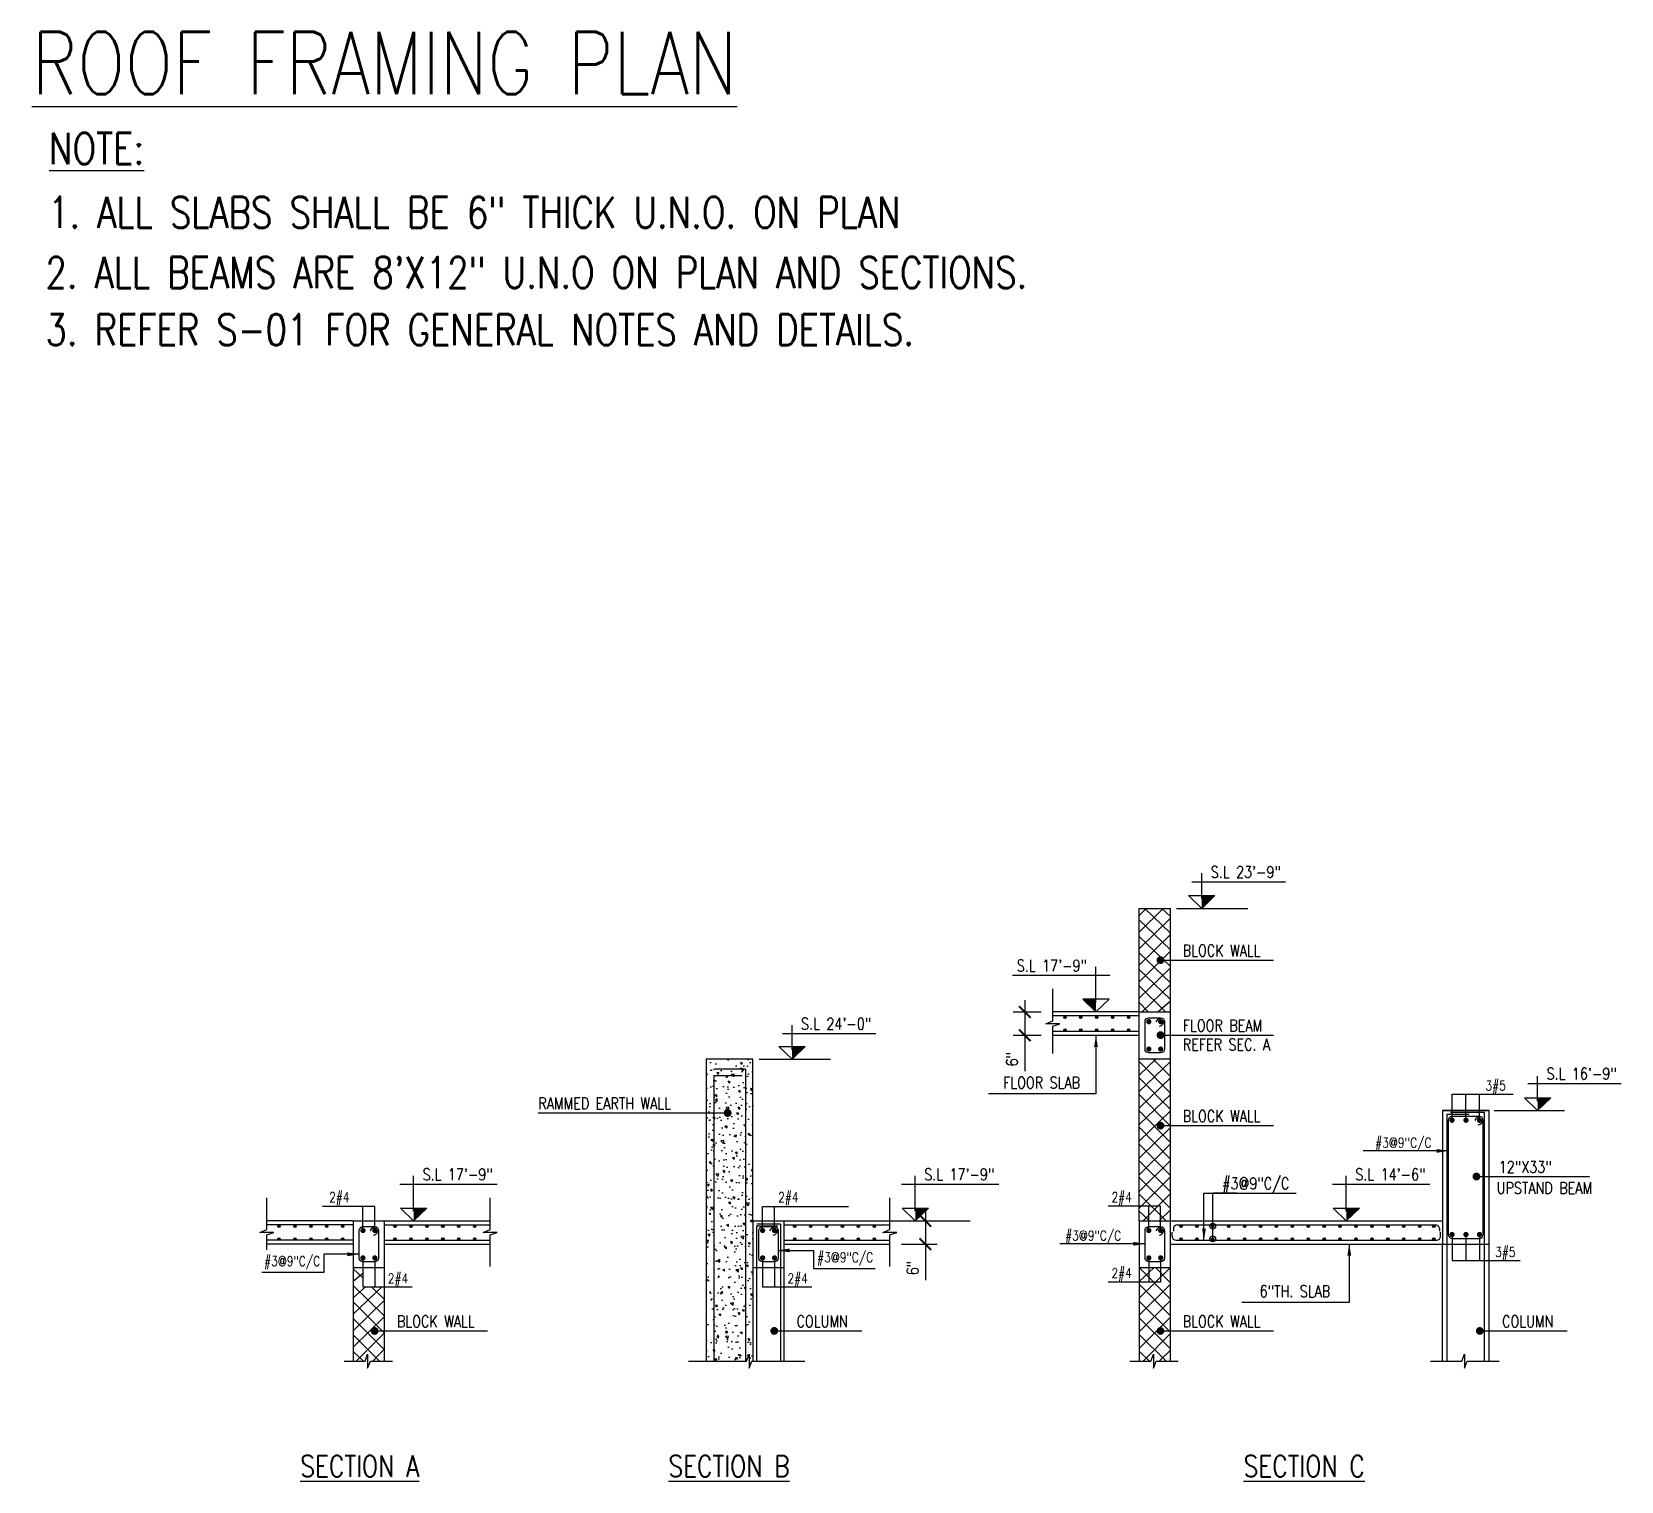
# Model space of a CAD drawing. Header units: inches. Extents: x 17147 to 26472, y -24737 to -16604.
# Drawn here: x 20952.6 to 21360.7, y -24258.9 to -23886.8 of the extents above; entities that cross this region are included whole.
import ezdxf
from ezdxf.enums import TextEntityAlignment as Align

# ---------------------------------------------------------------- set-up
doc = ezdxf.new("R2010")
doc.units = ezdxf.units.IN
doc.header["$MEASUREMENT"] = 0
doc.linetypes.add('HIDDEN', pattern=[0.375, 0.25, -0.125])
for name, color, linetype in [('A-FLOOR-P', 1, 'Continuous'), ('A-HATCH RCC', 8, 'Continuous'), ('BEAM-1', 3, 'HIDDEN'), ('BOTT. BAR', 5, 'Continuous'), ('BREAK', 1, 'Continuous'), ('DIM', 2, 'Continuous'), ('DOT', 2, 'Continuous'), ('HEADING', 4, 'Continuous'), ('LEVEL', 2, 'Continuous'), ('SEC', 3, 'Continuous'), ('TEXT2', 3, 'Continuous'), ('TEXT3', 4, 'Continuous')]:
    doc.layers.add(name, color=color, linetype=linetype)
doc.styles.add('DIM 1_1 (A)', font='simplex.shx', dxfattribs={"width": 0.8})
doc.styles.add('DIM 1_8 (A)', font='simplex.shx', dxfattribs={"width": 0.8})
doc.styles.add('DIM 3_16 (A)', font='simplex.shx', dxfattribs={"width": 0.8})
doc.styles.add('DIM 3_8 (A)', font='simplex.shx', dxfattribs={"width": 0.8})
doc.dimstyles.new('DIM 3_8 (A)', dxfattribs={"dimtxt": 3, "dimasz": 3, "dimexe": 3, "dimexo": 3, "dimgap": 1.5, "dimtad": 1, "dimdec": 0, "dimzin": 3, "dimdsep": 46, "dimlunit": 4, "dimtxsty": 'DIM 3_8 (A)', "dimblk": 'ARCHTICK', "dimcen": 3, "dimdle": 3, "dimclrd": 2, "dimclre": 2, "dimclrt": 3, "dimadec": 0, "dimazin": 2, "dimtfac": 1, "dimtdec": 0, "dimtofl": 0, "dimtmove": 0, "dimatfit": 3, "dimfxl": 0, "dimtolj": 1, "dimtzin": 0, "dimlwd": -1, "dimlwe": -1, "dimarcsym": 0})

# ---------------------------------------------------------------- blocks, each defined once
blk = doc.blocks.new('HEAD')
at = {"layer": 'HEADING', "style": 'DIM 1_1 (A)', "width": 0.8}
blk.add_attdef('A', (1.004, 0.231), '', height=2, dxfattribs=at)
at = {"layer": 'TEXT2', "style": 'DIM 1_1 (A)', "width": 0.8}
blk.add_attdef('B', (1.35, -1.337), '', height=1, dxfattribs=at)
blk = doc.blocks.new('_ARCHTICK')
at = {"color": 0, "linetype": 'ByBlock', "const_width": 0.15}
blk.add_lwpolyline([(-0.5, -0.5), (0.5, 0.5)], dxfattribs=at)
blk = doc.blocks.new('*D37')
at = {"color": 2, "linetype": 'ByBlock', "transparency": 16777216}
for p, q in [((21182, -24189.03), (21182, -24198.03)), ((21182, -24198.03), (21182, -24207.23))]:
    blk.add_line(p, q, dxfattribs=at)
at = {"color": 2, "transparency": 16777216}
for p, q in [((21175.85, -24192.03), (21185, -24192.03)), ((21175.85, -24198.03), (21185, -24198.03))]:
    blk.add_line(p, q, dxfattribs=at)
at = {"layer": 'DEFPOINTS', "color": 0, "linetype": 'ByBlock', "transparency": 16777216}
for p in [(21172.85, -24192.03), (21172.85, -24198.03), (21182, -24198.03)]:
    blk.add_point(p, dxfattribs=at)
at = {"color": 2, "linetype": 'ByBlock', "transparency": 16777216, "xscale": 3, "yscale": 3, "zscale": 3}
for p, rotation in [((21182, -24192.03), 90), ((21182, -24198.03), 270)]:
    blk.add_blockref('_ARCHTICK', p, dxfattribs=dict(at, rotation=rotation))
at = {"color": 3, "linetype": 'ByBlock', "transparency": 16777216, "insert": (21178.72, -24204.13), "char_height": 3, "attachment_point": 5, "rotation": 90, "style": 'DIM 3_8 (A)'}
blk.add_mtext('\\A1;6"', dxfattribs=at)
blk = doc.blocks.new('*D38')
at = {"color": 2, "transparency": 16777216}
for p, q in [((21211.7, -24138.43), (21204.53, -24138.43)), ((21211.7, -24144.43), (21204.53, -24144.43))]:
    blk.add_line(p, q, dxfattribs=at)
at = {"color": 2, "linetype": 'ByBlock', "transparency": 16777216}
for p, q in [((21207.53, -24135.43), (21207.53, -24144.43)), ((21207.53, -24144.43), (21207.53, -24153.63))]:
    blk.add_line(p, q, dxfattribs=at)
at = {"layer": 'DEFPOINTS', "color": 0, "linetype": 'ByBlock', "transparency": 16777216}
for p in [(21214.7, -24138.43), (21207.53, -24144.43), (21214.7, -24144.43)]:
    blk.add_point(p, dxfattribs=at)
at = {"color": 2, "linetype": 'ByBlock', "transparency": 16777216, "xscale": 3, "yscale": 3, "zscale": 3}
for p, rotation in [((21207.53, -24138.43), 90), ((21207.53, -24144.43), 270)]:
    blk.add_blockref('_ARCHTICK', p, dxfattribs=dict(at, rotation=rotation))
at = {"color": 3, "linetype": 'ByBlock', "transparency": 16777216, "insert": (21204.25, -24150.53), "char_height": 3, "attachment_point": 5, "rotation": 90, "style": 'DIM 3_8 (A)'}
blk.add_mtext('\\A1;6"', dxfattribs=at)

msp = doc.modelspace()

# ---------------------------------------------------------------- hatches: boundary and pattern name
at = {"layer": 'A-HATCH RCC'}
h = msp.add_hatch(dxfattribs=at)
h.set_pattern_fill('_USER,_O', color=256, scale=3, angle=45, double=1, pattern_type=0)
h.set_pattern_definition([(45, (-13273606.3084, -107078855.6315), (-2.12132034356, 2.12132034356), []), (135, (-13273606.3084, -107078855.6315), (-2.12132034356, -2.12132034356), [])])
h.paths.add_polyline_path([(21244.8917, -24111.82557), (21236.8917, -24111.82557), (21236.8917, -24114.42599), (21236.8917, -24138.42599), (21239.91133, -24138.42599), (21239.91133, -24138.42599), (21240.54058, -24138.42599), (21241.28021, -24138.42599), (21244.8917, -24138.42599)])
h = msp.add_hatch(dxfattribs=at)
h.set_pattern_fill('AR-CONC', color=256, scale=0.8, angle=90)
h.set_pattern_definition([(140, (28.172, 0), (0.5020171, 5.73808146), [0.6, -6.6]), (85, (28.172, 0), (-6.0175371, -1.1100107), [0.48, -5.28]), (190.451444, (28.2137, 0.478), (-5.5155199, 4.6280708), [0.5099215, -5.6091369]), (136.1842, (26.572, 1e-16), (1.3241542, 8.5379306), [0.9, -9.9]), (186.635635, (26.682, 0.7115), (-7.7929488, 7.4772956), [0.7648827, -8.41371]), (81.184164, (26.572, 1e-16), (-7.7929488, 7.4772956), [0.72, -7.92]), (111, (26.972, 0.8), (3.2209511, 4.7752564), [0.6, -6.6]), (56, (26.972, 0.8), (-5.8012004, 1.9465227), [0.48, -5.28]), (161.451445, (27.24, 1.198), (-2.5802492, 6.721779), [0.5099215, -5.6091369]), (127.5, (28.1718, 0), (-2.66315083, 0.09727884), [0, -5.216, 0, -5.36, 0, -5.3]), (97.5, (28.1718, 0), (-3.1552937, 2.1045563), [0, -3.056, 0, -5.096, 0, -2.02]), (57.5, (28.1718, -1.784), (0.18043897, 4.27057949), [0, -2, 0, -6.24, 0, -8.28]), (47.5, (28.172, -2.584), (-0.80083986, 4.66548935), [0, -2.6, 0, -4.144, 0, -5.88])])
h.paths.add_polyline_path([(21137.72756, -24150.56783), (21132.11607, -24150.56783), (21131.37644, -24152.35525), (21131.37644, -24148.78041), (21130.74719, -24150.56783), (21125.72756, -24150.56783), (21125.72756, -24188.60051), (21127.55341, -24188.60051), (21127.55341, -24185.31801), (21137.72756, -24185.31801)])
h.paths.add_polyline_path([(21135.9017, -24185.31801), (21131.72756, -24185.31801), (21131.72756, -24188.60051), (21135.9017, -24188.60051)], flags=16)
h.paths.add_polyline_path([(21131.72756, -24185.31801), (21127.55341, -24185.31801), (21127.55341, -24188.60051), (21131.72756, -24188.60051)], flags=16)
h.paths.add_polyline_path([(21131.72756, -24188.60051), (21127.55341, -24188.60051), (21127.55341, -24228.02581), (21131.72756, -24228.02581)])
h.paths.add_polyline_path([(21127.55341, -24188.60051), (21125.72756, -24188.60051), (21125.72756, -24228.02581), (21127.55341, -24228.02581)])
h.paths.add_polyline_path([(21137.72756, -24188.60051), (21131.72756, -24188.60051), (21131.72756, -24228.02581), (21137.72756, -24228.02581)])
h.paths.add_polyline_path([(21137.72756, -24185.31801), (21135.9017, -24185.31801), (21135.9017, -24188.60051), (21137.72756, -24188.60051)], flags=17)
h = msp.add_hatch(dxfattribs=at)
h.set_pattern_fill('_USER,_O', color=256, scale=3, angle=45, double=1, pattern_type=0)
h.set_pattern_definition([(45, (-13273606.3084, -107078909.2314), (-2.12132034356, 2.12132034356), []), (135, (-13273606.3084, -107078909.2314), (-2.12132034356, -2.12132034356), [])])
h.paths.add_polyline_path([(21244.8917, -24150.42599), (21236.8917, -24150.42599), (21236.8917, -24168.02581), (21236.8917, -24192.02581), (21239.91133, -24192.02581), (21239.91133, -24192.02581), (21240.54058, -24192.02581), (21241.28021, -24192.02581), (21244.8917, -24192.02581)])
h = msp.add_hatch(dxfattribs=at)
h.set_pattern_fill('_USER,_O', color=256, scale=3, angle=45, double=1, pattern_type=0)
h.set_pattern_definition([(45, (-13273808.0813, -107078945.2314), (-2.12132034356, 2.12132034356), []), (135, (-13273808.0813, -107078945.2314), (-2.12132034356, -2.12132034356), [])])
h.paths.add_polyline_path([(21035.11886, -24228.02581), (21038.13849, -24228.02581), (21038.76774, -24226.23839), (21038.76774, -24229.81323), (21039.50737, -24228.02581), (21043.11886, -24228.02581), (21043.11886, -24208.95277), (21037.59116, -24208.95277), (21037.59116, -24204.02581), (21035.11886, -24204.02581)])
h = msp.add_hatch(dxfattribs=at)
h.set_pattern_fill('_USER,_O', color=256, scale=3, angle=45, double=1, pattern_type=0)
h.set_pattern_definition([(45, (-13273606.3084, -107078945.2314), (-2.12132034356, 2.12132034356), []), (135, (-13273606.3084, -107078945.2314), (-2.12132034356, -2.12132034356), [])])
h.paths.add_polyline_path([(21244.8917, -24204.02581), (21239.364, -24204.02581), (21236.8917, -24204.02581), (21236.8917, -24228.02581), (21239.91133, -24228.02581), (21240.54058, -24226.23839), (21240.54058, -24229.81323), (21241.28021, -24228.02581), (21244.8917, -24228.02581)])
at = {"layer": 'LEVEL', "linetype": 'ByBlock'}
h = msp.add_hatch(color=2, dxfattribs=at)
h.dxf.hatch_style = 1
edge = h.paths.add_edge_path()
edge.add_arc((21217.82151, -24139.81786), 0.30804, 0, 360)
h = msp.add_hatch(color=2, dxfattribs=at)
h.dxf.hatch_style = 1
edge = h.paths.add_edge_path()
edge.add_arc((21221.90778, -24139.81786), 0.30804, 0, 360)
h = msp.add_hatch(color=2, dxfattribs=at)
h.dxf.hatch_style = 1
edge = h.paths.add_edge_path()
edge.add_arc((21225.99405, -24139.81786), 0.30804, 0, 360)
h = msp.add_hatch(color=2, dxfattribs=at)
h.dxf.hatch_style = 1
edge = h.paths.add_edge_path()
edge.add_arc((21230.08032, -24139.81786), 0.30804, 0, 360)
h = msp.add_hatch(color=2, dxfattribs=at)
h.dxf.hatch_style = 1
edge = h.paths.add_edge_path()
edge.add_arc((21234.16659, -24139.81786), 0.30804, 0, 360)
h = msp.add_hatch(color=2, dxfattribs=at)
h.dxf.hatch_style = 1
edge = h.paths.add_edge_path()
edge.add_arc((21217.82151, -24143.06254), 0.30804, 0, 360)
h = msp.add_hatch(color=2, dxfattribs=at)
h.dxf.hatch_style = 1
edge = h.paths.add_edge_path()
edge.add_arc((21221.90778, -24143.06254), 0.30804, 0, 360)
h = msp.add_hatch(color=2, dxfattribs=at)
h.dxf.hatch_style = 1
edge = h.paths.add_edge_path()
edge.add_arc((21225.99405, -24143.06254), 0.30804, 0, 360)
h = msp.add_hatch(color=2, dxfattribs=at)
h.dxf.hatch_style = 1
edge = h.paths.add_edge_path()
edge.add_arc((21230.08032, -24143.06254), 0.30804, 0, 360)
h = msp.add_hatch(color=2, dxfattribs=at)
h.dxf.hatch_style = 1
edge = h.paths.add_edge_path()
edge.add_arc((21234.16659, -24143.06254), 0.30804, 0, 360)
h = msp.add_hatch(color=2, dxfattribs=at)
h.dxf.hatch_style = 1
edge = h.paths.add_edge_path()
edge.add_arc((21016.04867, -24193.41768), 0.30804, 0, 360)
h = msp.add_hatch(color=2, dxfattribs=at)
h.dxf.hatch_style = 1
edge = h.paths.add_edge_path()
edge.add_arc((21020.13494, -24193.41768), 0.30804, 0, 360)
h = msp.add_hatch(color=2, dxfattribs=at)
h.dxf.hatch_style = 1
edge = h.paths.add_edge_path()
edge.add_arc((21024.22121, -24193.41768), 0.30804, 0, 360)
h = msp.add_hatch(color=2, dxfattribs=at)
h.dxf.hatch_style = 1
edge = h.paths.add_edge_path()
edge.add_arc((21028.30748, -24193.41768), 0.30804, 0, 360)
h = msp.add_hatch(color=2, dxfattribs=at)
h.dxf.hatch_style = 1
edge = h.paths.add_edge_path()
edge.add_arc((21032.39375, -24193.41768), 0.30804, 0, 360)
h = msp.add_hatch(color=2, dxfattribs=at)
h.dxf.hatch_style = 1
edge = h.paths.add_edge_path()
edge.add_arc((21045.84396, -24193.41768), 0.30804, 0, 360)
h = msp.add_hatch(color=2, dxfattribs=at)
h.dxf.hatch_style = 1
edge = h.paths.add_edge_path()
edge.add_arc((21049.93023, -24193.41768), 0.30804, 0, 360)
h = msp.add_hatch(color=2, dxfattribs=at)
h.dxf.hatch_style = 1
edge = h.paths.add_edge_path()
edge.add_arc((21054.0165, -24193.41768), 0.30804, 0, 360)
h = msp.add_hatch(color=2, dxfattribs=at)
h.dxf.hatch_style = 1
edge = h.paths.add_edge_path()
edge.add_arc((21058.10277, -24193.41768), 0.30804, 0, 360)
h = msp.add_hatch(color=2, dxfattribs=at)
h.dxf.hatch_style = 1
edge = h.paths.add_edge_path()
edge.add_arc((21062.18904, -24193.41768), 0.30804, 0, 360)
h = msp.add_hatch(color=2, dxfattribs=at)
h.dxf.hatch_style = 1
edge = h.paths.add_edge_path()
edge.add_arc((21066.27531, -24193.41768), 0.30804, 0, 360)
h = msp.add_hatch(color=2, dxfattribs=at)
h.dxf.hatch_style = 1
edge = h.paths.add_edge_path()
edge.add_arc((21148.45266, -24193.41768), 0.30804, 0, 360)
h = msp.add_hatch(color=2, dxfattribs=at)
h.dxf.hatch_style = 1
edge = h.paths.add_edge_path()
edge.add_arc((21152.53893, -24193.41768), 0.30804, 0, 360)
h = msp.add_hatch(color=2, dxfattribs=at)
h.dxf.hatch_style = 1
edge = h.paths.add_edge_path()
edge.add_arc((21156.6252, -24193.41768), 0.30804, 0, 360)
h = msp.add_hatch(color=2, dxfattribs=at)
h.dxf.hatch_style = 1
edge = h.paths.add_edge_path()
edge.add_arc((21160.71147, -24193.41768), 0.30804, 0, 360)
h = msp.add_hatch(color=2, dxfattribs=at)
h.dxf.hatch_style = 1
edge = h.paths.add_edge_path()
edge.add_arc((21164.79774, -24193.41768), 0.30804, 0, 360)
h = msp.add_hatch(color=2, dxfattribs=at)
h.dxf.hatch_style = 1
edge = h.paths.add_edge_path()
edge.add_arc((21168.88401, -24193.41768), 0.30804, 0, 360)
h = msp.add_hatch(color=2, dxfattribs=at)
h.dxf.hatch_style = 1
edge = h.paths.add_edge_path()
edge.add_arc((21247.6168, -24193.41768), 0.30804, 0, 360)
h = msp.add_hatch(color=2, dxfattribs=at)
h.dxf.hatch_style = 1
edge = h.paths.add_edge_path()
edge.add_arc((21251.70307, -24193.41768), 0.30804, 0, 360)
h = msp.add_hatch(color=2, dxfattribs=at)
h.dxf.hatch_style = 1
edge = h.paths.add_edge_path()
edge.add_arc((21255.78934, -24193.41768), 0.30804, 0, 360)
h = msp.add_hatch(color=2, dxfattribs=at)
h.dxf.hatch_style = 1
edge = h.paths.add_edge_path()
edge.add_arc((21259.87561, -24193.41768), 0.30804, 0, 360)
h = msp.add_hatch(color=2, dxfattribs=at)
h.dxf.hatch_style = 1
edge = h.paths.add_edge_path()
edge.add_arc((21263.96188, -24193.41768), 0.30804, 0, 360)
h = msp.add_hatch(color=2, dxfattribs=at)
h.dxf.hatch_style = 1
edge = h.paths.add_edge_path()
edge.add_arc((21268.04815, -24193.41768), 0.30804, 0, 360)
h = msp.add_hatch(color=2, dxfattribs=at)
h.dxf.hatch_style = 1
edge = h.paths.add_edge_path()
edge.add_arc((21272.13442, -24193.41768), 0.30804, 0, 360)
h = msp.add_hatch(color=2, dxfattribs=at)
h.dxf.hatch_style = 1
edge = h.paths.add_edge_path()
edge.add_arc((21276.22069, -24193.41768), 0.30804, 0, 360)
h = msp.add_hatch(color=2, dxfattribs=at)
h.dxf.hatch_style = 1
edge = h.paths.add_edge_path()
edge.add_arc((21280.30696, -24193.41768), 0.30804, 0, 360)
h = msp.add_hatch(color=2, dxfattribs=at)
h.dxf.hatch_style = 1
edge = h.paths.add_edge_path()
edge.add_arc((21284.39323, -24193.41768), 0.30804, 0, 360)
h = msp.add_hatch(color=2, dxfattribs=at)
h.dxf.hatch_style = 1
edge = h.paths.add_edge_path()
edge.add_arc((21288.4795, -24193.41768), 0.30804, 0, 360)
h = msp.add_hatch(color=2, dxfattribs=at)
h.dxf.hatch_style = 1
edge = h.paths.add_edge_path()
edge.add_arc((21292.56577, -24193.41768), 0.30804, 0, 360)
h = msp.add_hatch(color=2, dxfattribs=at)
h.dxf.hatch_style = 1
edge = h.paths.add_edge_path()
edge.add_arc((21296.65204, -24193.41768), 0.30804, 0, 360)
h = msp.add_hatch(color=2, dxfattribs=at)
h.dxf.hatch_style = 1
edge = h.paths.add_edge_path()
edge.add_arc((21300.73831, -24193.41768), 0.30804, 0, 360)
h = msp.add_hatch(color=2, dxfattribs=at)
h.dxf.hatch_style = 1
edge = h.paths.add_edge_path()
edge.add_arc((21304.82458, -24193.41768), 0.30804, 0, 360)
h = msp.add_hatch(color=2, dxfattribs=at)
h.dxf.hatch_style = 1
edge = h.paths.add_edge_path()
edge.add_arc((21308.91085, -24193.41768), 0.30804, 0, 360)
h = msp.add_hatch(color=2, dxfattribs=at)
h.dxf.hatch_style = 1
edge = h.paths.add_edge_path()
edge.add_arc((21312.54664, -24193.41768), 0.30804, 0, 360)
h = msp.add_hatch(color=2, dxfattribs=at)
h.dxf.hatch_style = 1
edge = h.paths.add_edge_path()
edge.add_arc((21016.04867, -24196.66237), 0.30804, 0, 360)
h = msp.add_hatch(color=2, dxfattribs=at)
h.dxf.hatch_style = 1
edge = h.paths.add_edge_path()
edge.add_arc((21020.13494, -24196.66237), 0.30804, 0, 360)
h = msp.add_hatch(color=2, dxfattribs=at)
h.dxf.hatch_style = 1
edge = h.paths.add_edge_path()
edge.add_arc((21024.22121, -24196.66237), 0.30804, 0, 360)
h = msp.add_hatch(color=2, dxfattribs=at)
h.dxf.hatch_style = 1
edge = h.paths.add_edge_path()
edge.add_arc((21028.30748, -24196.66237), 0.30804, 0, 360)
h = msp.add_hatch(color=2, dxfattribs=at)
h.dxf.hatch_style = 1
edge = h.paths.add_edge_path()
edge.add_arc((21032.39375, -24196.66237), 0.30804, 0, 360)
h = msp.add_hatch(color=2, dxfattribs=at)
h.dxf.hatch_style = 1
edge = h.paths.add_edge_path()
edge.add_arc((21045.84396, -24196.66237), 0.30804, 0, 360)
h = msp.add_hatch(color=2, dxfattribs=at)
h.dxf.hatch_style = 1
edge = h.paths.add_edge_path()
edge.add_arc((21049.93023, -24196.66237), 0.30804, 0, 360)
h = msp.add_hatch(color=2, dxfattribs=at)
h.dxf.hatch_style = 1
edge = h.paths.add_edge_path()
edge.add_arc((21054.0165, -24196.66237), 0.30804, 0, 360)
h = msp.add_hatch(color=2, dxfattribs=at)
h.dxf.hatch_style = 1
edge = h.paths.add_edge_path()
edge.add_arc((21058.10277, -24196.66237), 0.30804, 0, 360)
h = msp.add_hatch(color=2, dxfattribs=at)
h.dxf.hatch_style = 1
edge = h.paths.add_edge_path()
edge.add_arc((21062.18904, -24196.66237), 0.30804, 0, 360)
h = msp.add_hatch(color=2, dxfattribs=at)
h.dxf.hatch_style = 1
edge = h.paths.add_edge_path()
edge.add_arc((21066.27531, -24196.66237), 0.30804, 0, 360)
h = msp.add_hatch(color=2, dxfattribs=at)
h.dxf.hatch_style = 1
edge = h.paths.add_edge_path()
edge.add_arc((21148.45266, -24196.66237), 0.30804, 0, 360)
h = msp.add_hatch(color=2, dxfattribs=at)
h.dxf.hatch_style = 1
edge = h.paths.add_edge_path()
edge.add_arc((21152.53893, -24196.66237), 0.30804, 0, 360)
h = msp.add_hatch(color=2, dxfattribs=at)
h.dxf.hatch_style = 1
edge = h.paths.add_edge_path()
edge.add_arc((21156.6252, -24196.66237), 0.30804, 0, 360)
h = msp.add_hatch(color=2, dxfattribs=at)
h.dxf.hatch_style = 1
edge = h.paths.add_edge_path()
edge.add_arc((21160.71147, -24196.66237), 0.30804, 0, 360)
h = msp.add_hatch(color=2, dxfattribs=at)
h.dxf.hatch_style = 1
edge = h.paths.add_edge_path()
edge.add_arc((21164.79774, -24196.66237), 0.30804, 0, 360)
h = msp.add_hatch(color=2, dxfattribs=at)
h.dxf.hatch_style = 1
edge = h.paths.add_edge_path()
edge.add_arc((21168.88401, -24196.66237), 0.30804, 0, 360)
h = msp.add_hatch(color=2, dxfattribs=at)
h.dxf.hatch_style = 1
edge = h.paths.add_edge_path()
edge.add_arc((21247.6168, -24196.66237), 0.30804, 0, 360)
h = msp.add_hatch(color=2, dxfattribs=at)
h.dxf.hatch_style = 1
edge = h.paths.add_edge_path()
edge.add_arc((21251.70307, -24196.66237), 0.30804, 0, 360)
h = msp.add_hatch(color=2, dxfattribs=at)
h.dxf.hatch_style = 1
edge = h.paths.add_edge_path()
edge.add_arc((21255.78934, -24196.66237), 0.30804, 0, 360)
h = msp.add_hatch(color=2, dxfattribs=at)
h.dxf.hatch_style = 1
edge = h.paths.add_edge_path()
edge.add_arc((21259.87561, -24196.66237), 0.30804, 0, 360)
h = msp.add_hatch(color=2, dxfattribs=at)
h.dxf.hatch_style = 1
edge = h.paths.add_edge_path()
edge.add_arc((21263.96188, -24196.66237), 0.30804, 0, 360)
h = msp.add_hatch(color=2, dxfattribs=at)
h.dxf.hatch_style = 1
edge = h.paths.add_edge_path()
edge.add_arc((21268.04815, -24196.66237), 0.30804, 0, 360)
h = msp.add_hatch(color=2, dxfattribs=at)
h.dxf.hatch_style = 1
edge = h.paths.add_edge_path()
edge.add_arc((21272.13442, -24196.66237), 0.30804, 0, 360)
h = msp.add_hatch(color=2, dxfattribs=at)
h.dxf.hatch_style = 1
edge = h.paths.add_edge_path()
edge.add_arc((21276.22069, -24196.66237), 0.30804, 0, 360)
h = msp.add_hatch(color=2, dxfattribs=at)
h.dxf.hatch_style = 1
edge = h.paths.add_edge_path()
edge.add_arc((21280.30696, -24196.66237), 0.30804, 0, 360)
h = msp.add_hatch(color=2, dxfattribs=at)
h.dxf.hatch_style = 1
edge = h.paths.add_edge_path()
edge.add_arc((21284.39323, -24196.66237), 0.30804, 0, 360)
h = msp.add_hatch(color=2, dxfattribs=at)
h.dxf.hatch_style = 1
edge = h.paths.add_edge_path()
edge.add_arc((21288.4795, -24196.66237), 0.30804, 0, 360)
h = msp.add_hatch(color=2, dxfattribs=at)
h.dxf.hatch_style = 1
edge = h.paths.add_edge_path()
edge.add_arc((21292.56577, -24196.66237), 0.30804, 0, 360)
h = msp.add_hatch(color=2, dxfattribs=at)
h.dxf.hatch_style = 1
edge = h.paths.add_edge_path()
edge.add_arc((21296.65204, -24196.66237), 0.30804, 0, 360)
h = msp.add_hatch(color=2, dxfattribs=at)
h.dxf.hatch_style = 1
edge = h.paths.add_edge_path()
edge.add_arc((21300.73831, -24196.66237), 0.30804, 0, 360)
h = msp.add_hatch(color=2, dxfattribs=at)
h.dxf.hatch_style = 1
edge = h.paths.add_edge_path()
edge.add_arc((21304.82458, -24196.66237), 0.30804, 0, 360)
h = msp.add_hatch(color=2, dxfattribs=at)
h.dxf.hatch_style = 1
edge = h.paths.add_edge_path()
edge.add_arc((21308.91085, -24196.66237), 0.30804, 0, 360)
h = msp.add_hatch(color=2, dxfattribs=at)
h.dxf.hatch_style = 1
edge = h.paths.add_edge_path()
edge.add_arc((21312.54664, -24196.66237), 0.30804, 0, 360)
at = {"layer": 'SEC'}
for points in [[(21252.94745, -24111.82557), (21252.94745, -24108.53737), (21256.32245, -24108.53737)], [(21225.79827, -24138.42599), (21225.79827, -24135.13779), (21222.42327, -24135.13779)], [(21147.76817, -24150.56783), (21147.76817, -24147.27964), (21151.14317, -24147.27964)], [(21339.18228, -24163.73383), (21339.18228, -24160.44563), (21342.55728, -24160.44563)], [(21050.58215, -24192.02581), (21050.58215, -24188.73762), (21053.95715, -24188.73762)], [(21179.38187, -24192.02581), (21179.38187, -24188.73762), (21182.75687, -24188.73762)], [(21290.07684, -24192.02581), (21290.07684, -24188.73762), (21293.45184, -24188.73762)]]:
    msp.add_hatch(color=2, dxfattribs=at).paths.add_polyline_path(points)

# ---------------------------------------------------------------- linework, layer by layer
at = {"layer": 'A-FLOOR-P', "ltscale": 5}
for p, q in [((21236.8917, -24138.42599), (21214.70485, -24138.42599)), ((21236.8917, -24144.42599), (21214.70485, -24144.42599)), ((21035.11886, -24192.02581), (21012.93201, -24192.02581)), ((21043.11886, -24192.02581), (21070.24375, -24192.02581)), ((21145.72756, -24192.02581), (21193.50656, -24192.02581)), ((21244.8917, -24192.02581), (21314.74586, -24192.02581)), ((21035.11886, -24198.02581), (21012.93201, -24198.02581)), ((21043.11886, -24198.02581), (21070.24375, -24198.02581)), ((21145.72756, -24198.02581), (21172.85245, -24198.02581)), ((21244.8917, -24198.02581), (21326.74586, -24198.02581))]:
    msp.add_line(p, q, dxfattribs=at)
at = {"layer": 'BEAM-1', "linetype": 'ByBlock', "ltscale": 8}
for p, q in [((21236.8917, -24192.02581), (21236.8917, -24111.82557)), ((21236.8917, -24111.82557), (21244.8917, -24111.82557)), ((21244.8917, -24192.02581), (21244.8917, -24111.82557)), ((21236.8917, -24138.42599), (21244.8917, -24138.42599)), ((21125.72756, -24150.56783), (21125.72756, -24228.02581)), ((21137.72756, -24150.56783), (21125.72756, -24150.56783)), ((21137.72756, -24192.02581), (21137.72756, -24150.56783)), ((21236.8917, -24150.42599), (21244.8917, -24150.42599)), ((21035.11886, -24192.02581), (21035.11886, -24228.02581)), ((21035.11886, -24192.02581), (21043.11886, -24192.02581)), ((21043.11886, -24228.02581), (21043.11886, -24192.02581)), ((21137.72756, -24192.02581), (21137.72756, -24228.02581)), ((21137.72756, -24192.02581), (21145.72756, -24192.02581)), ((21145.72756, -24228.02581), (21145.72756, -24192.02581)), ((21236.8917, -24192.02581), (21236.8917, -24228.02581)), ((21236.8917, -24192.02581), (21244.8917, -24192.02581)), ((21244.8917, -24228.02581), (21244.8917, -24192.02581)), ((21314.74586, -24228.02581), (21314.74586, -24198.02581)), ((21326.74586, -24228.02581), (21326.74586, -24198.02581)), ((21035.11886, -24204.02581), (21043.11886, -24204.02581)), ((21137.72756, -24204.02581), (21145.72756, -24204.02581)), ((21236.8917, -24204.02581), (21244.8917, -24204.02581))]:
    msp.add_line(p, q, dxfattribs=at)
msp.add_lwpolyline([(21314.74586, -24198.02581), (21326.74586, -24198.02581), (21326.74586, -24163.73383), (21314.74586, -24163.73383)], close=True, dxfattribs=at)
at = {"layer": 'BOTT. BAR', "linetype": 'ByBlock'}
for p, q in [((21236.8917, -24139.42599), (21214.70485, -24139.42599)), ((21236.8917, -24143.42599), (21214.70485, -24143.42599)), ((21127.6728, -24154.72973), (21134.92394, -24154.72973)), ((21135.78231, -24153.07557), (21128.01792, -24153.07557)), ((21314.74586, -24163.73383), (21326.74586, -24163.73383)), ((21315.93931, -24228.02581), (21315.93931, -24164.65454)), ((21315.93931, -24164.65454), (21321.59395, -24164.65454)), ((21325.51787, -24164.20283), (21316.84576, -24164.20283)), ((21325.51787, -24228.02581), (21325.51787, -24164.20283)), ((21035.11886, -24193.02581), (21012.93201, -24193.02581)), ((21043.11886, -24193.02581), (21070.24375, -24193.02581)), ((21138.62396, -24193.30052), (21144.14624, -24193.30052)), ((21144.81732, -24192.85384), (21138.69167, -24192.85384)), ((21145.72756, -24193.02581), (21172.85245, -24193.02581)), ((21245.34809, -24196.02581), (21245.34809, -24194.93598)), ((21245.66817, -24194.02581), (21245.66817, -24194.71351)), ((21246.66811, -24193.02581), (21312.96938, -24193.02581)), ((21313.96938, -24194.02581), (21313.96938, -24194.71351)), ((21314.28946, -24196.02581), (21314.28946, -24194.93598)), ((21035.11886, -24197.02581), (21012.93201, -24197.02581)), ((21043.11886, -24197.02581), (21070.24375, -24197.02581)), ((21145.72756, -24197.02581), (21172.85245, -24197.02581)), ((21246.34797, -24197.02581), (21313.28946, -24197.02581))]:
    msp.add_line(p, q, dxfattribs=at)
at = {"layer": 'BOTT. BAR'}
for p, q in [((21127.6728, -24154.72973), (21127.6728, -24228.02581)), ((21135.78231, -24153.07557), (21135.78231, -24228.02581)), ((21138.62396, -24193.30052), (21138.62396, -24228.02581)), ((21144.81732, -24192.85384), (21144.81732, -24228.02581))]:
    msp.add_line(p, q, dxfattribs=at)
for points in [[(21239.3917, -24139.92599), (21242.3917, -24139.92599, -0.414213562), (21243.3917, -24140.92599), (21243.3917, -24147.92599, -0.414213562), (21242.3917, -24148.92599), (21239.3917, -24148.92599, -0.414213562), (21238.3917, -24147.92599), (21238.3917, -24140.92599, -0.414213562)], [(21317.24586, -24196.52581), (21324.24586, -24196.52581, 0.414213562), (21325.24586, -24195.52581), (21325.24586, -24166.23383, 0.414213562), (21324.24586, -24165.23383), (21317.24586, -24165.23383, 0.414213562), (21316.24586, -24166.23383), (21316.24586, -24195.52581, 0.414213562)], [(21037.61886, -24193.52581), (21040.61886, -24193.52581, -0.414213562), (21041.61886, -24194.52581), (21041.61886, -24201.52581, -0.414213562), (21040.61886, -24202.52581), (21037.61886, -24202.52581, -0.414213562), (21036.61886, -24201.52581), (21036.61886, -24194.52581, -0.414213562)], [(21140.22756, -24193.52581), (21143.22756, -24193.52581, -0.414213562), (21144.22756, -24194.52581), (21144.22756, -24201.52581, -0.414213562), (21143.22756, -24202.52581), (21140.22756, -24202.52581, -0.414213562), (21139.22756, -24201.52581), (21139.22756, -24194.52581, -0.414213562)], [(21239.3917, -24193.52581), (21242.3917, -24193.52581, -0.414213562), (21243.3917, -24194.52581), (21243.3917, -24201.52581, -0.414213562), (21242.3917, -24202.52581), (21239.3917, -24202.52581, -0.414213562), (21238.3917, -24201.52581), (21238.3917, -24194.52581, -0.414213562)]]:
    msp.add_lwpolyline(points, format="xyb", close=True, dxfattribs=at)
for centre, radius, start, end in [((21242.65118, -24141.6527), 1.61526, 81.8200227, 155.5119325), ((21241.79097, -24140.60077), 1.52522, 280.5294231, 2.2064206), ((21324.50534, -24166.96054), 1.61526, 81.8200227, 155.5119325), ((21323.64513, -24165.90861), 1.52522, 280.5294231, 2.2064206), ((21040.87834, -24195.25252), 1.61526, 81.8200227, 155.5119325), ((21040.01813, -24194.2006), 1.52522, 280.5294231, 2.2064206), ((21143.48704, -24195.25252), 1.61526, 81.8200227, 155.5119325), ((21142.62683, -24194.2006), 1.52522, 280.5294231, 2.2064206), ((21242.65118, -24195.25252), 1.61526, 81.8200227, 155.5119325), ((21241.79097, -24194.2006), 1.52522, 280.5294231, 2.2064206)]:
    msp.add_arc(centre, radius, start, end, dxfattribs=at)
at = {"layer": 'BOTT. BAR', "linetype": 'ByBlock'}
for centre, start, end in [((21246.66817, -24194.02581), 90, 180), ((21312.96938, -24194.02581), 0, 90), ((21246.34809, -24196.02581), 180, 270), ((21313.28946, -24196.02581), 270, 0)]:
    msp.add_arc(centre, 1, start, end, dxfattribs=at)
at = {"layer": 'BREAK', "linetype": 'Continuous'}
for points in [[(21214.70485, -24149.08988), (21214.70485, -24142.05987), (21216.49227, -24141.43062), (21212.91743, -24141.43062), (21214.70485, -24140.69098), (21214.70485, -24132.49995)], [(21012.93201, -24199.49802), (21012.93201, -24195.65969), (21014.71943, -24195.03044), (21011.14459, -24195.03044), (21012.93201, -24194.29081), (21012.93201, -24186.09977)], [(21070.24375, -24203.77102), (21070.24375, -24195.65969), (21072.03117, -24195.03044), (21068.45633, -24195.03044), (21070.24375, -24194.29081), (21070.24375, -24186.09977)], [(21172.85245, -24203.77102), (21172.85245, -24195.65969), (21174.63987, -24195.03044), (21171.06503, -24195.03044), (21172.85245, -24194.29081), (21172.85245, -24186.09977)], [(21032.75433, -24228.02581), (21038.13849, -24228.02581), (21038.76774, -24226.23839), (21038.76774, -24229.81323), (21039.50737, -24228.02581), (21045.13998, -24228.02581)], [(21121.17153, -24228.02581), (21136.10256, -24228.02581), (21136.73181, -24226.23839), (21136.73181, -24229.81323), (21137.47144, -24228.02581), (21151.02988, -24228.02581)], [(21234.52717, -24228.02581), (21239.91133, -24228.02581), (21240.54058, -24226.23839), (21240.54058, -24229.81323), (21241.28021, -24228.02581), (21246.91282, -24228.02581)], [(21311.65416, -24228.02581), (21319.76549, -24228.02581), (21320.39474, -24226.23839), (21320.39474, -24229.81323), (21321.13437, -24228.02581), (21329.32541, -24228.02581)]]:
    msp.add_lwpolyline(points, dxfattribs=at)
at = {"layer": 'DIM'}
for p, q in [((21246.50973, -24111.82557), (21264.77197, -24111.82557)), ((21139.34558, -24150.56783), (21157.60782, -24150.56783)), ((21328.03546, -24163.73383), (21346.08872, -24163.73383)), ((21255.78934, -24193.41768), (21255.78934, -24184.8886)), ((21261.8488, -24184.8886), (21255.78934, -24184.8886)), ((21255.78934, -24196.66237), (21255.78934, -24193.41768)), ((21153.24216, -24199.62231), (21153.24216, -24204.29111)), ((21027.55038, -24200.61353), (21027.55038, -24205.28233)), ((21027.55038, -24205.28233), (21011.6618, -24205.28233)), ((21153.24216, -24204.29111), (21169.13073, -24204.29111))]:
    msp.add_line(p, q, dxfattribs=at)
for centre in [(21255.78934, -24193.41768), (21255.78934, -24196.66237)]:
    msp.add_circle(centre, 0.73561, dxfattribs=at)
at = {"layer": 'DOT'}
for p, q in [((21317.21816, -24166.21815), (21317.21816, -24159.51219)), ((21317.21816, -24159.51219), (21332.92869, -24159.51219)), ((21320.79635, -24166.55315), (21320.79635, -24159.51219)), ((21324.27356, -24166.21815), (21324.27356, -24159.51219)), ((21040.64655, -24188.31393), (21027.16504, -24188.31393)), ((21037.59116, -24194.51014), (21037.59116, -24188.31393)), ((21040.64655, -24194.51014), (21040.64655, -24188.31393)), ((21140.19986, -24194.51014), (21140.19986, -24188.31393)), ((21140.19986, -24188.31393), (21162.25351, -24188.31393)), ((21143.25525, -24194.51014), (21143.25525, -24188.31393)), ((21242.3917, -24188.29826), (21228.91019, -24188.29826)), ((21239.33631, -24194.49447), (21239.33631, -24188.29826)), ((21242.3917, -24194.49447), (21242.3917, -24188.29826)), ((21317.21816, -24195.54148), (21317.21816, -24202.24744)), ((21320.79635, -24195.20648), (21320.79635, -24202.24744)), ((21324.27356, -24195.54148), (21324.27356, -24202.24744)), ((21037.59116, -24201.87648), (21037.59116, -24208.95277)), ((21040.61886, -24201.52581), (21040.61886, -24208.95277)), ((21140.19986, -24201.87648), (21140.19986, -24208.95277)), ((21143.22756, -24201.52581), (21143.22756, -24208.95277)), ((21239.33631, -24201.55715), (21239.33631, -24207.75336)), ((21242.3917, -24201.55715), (21242.3917, -24207.75336)), ((21317.21816, -24202.24744), (21334.75203, -24202.24744)), ((21242.3917, -24207.75336), (21228.91019, -24207.75336)), ((21037.59116, -24208.95277), (21050.21669, -24208.95277)), ((21140.19986, -24208.95277), (21152.82538, -24208.95277))]:
    msp.add_line(p, q, dxfattribs=at)
at = {"layer": 'DOT', "const_width": 0.67}
for points in [[(21239.029, -24140.91031, 1), (21239.699, -24140.91031, 1)], [(21242.7544, -24140.91031, -1), (21242.0844, -24140.91031, -1)], [(21239.029, -24147.94166, -1), (21239.699, -24147.94166, -1)], [(21242.7544, -24147.94166, 1), (21242.0844, -24147.94166, 1)], [(21316.88316, -24166.21815, 1), (21317.55316, -24166.21815, 1)], [(21320.46135, -24166.21815, 1), (21321.13135, -24166.21815, 1)], [(21324.60856, -24166.21815, -1), (21323.93856, -24166.21815, -1)], [(21037.25616, -24194.51014, 1), (21037.92616, -24194.51014, 1)], [(21040.98155, -24194.51014, -1), (21040.31155, -24194.51014, -1)], [(21139.86486, -24194.51014, 1), (21140.53486, -24194.51014, 1)], [(21143.59025, -24194.51014, -1), (21142.92025, -24194.51014, -1)], [(21239.029, -24194.51014, 1), (21239.699, -24194.51014, 1)], [(21242.7544, -24194.51014, -1), (21242.0844, -24194.51014, -1)], [(21316.88316, -24195.54148, -1), (21317.55316, -24195.54148, -1)], [(21320.46135, -24195.54148, -1), (21321.13135, -24195.54148, -1)], [(21324.60856, -24195.54148, 1), (21323.93856, -24195.54148, 1)], [(21037.25616, -24201.54148, -1), (21037.92616, -24201.54148, -1)], [(21040.98155, -24201.54148, 1), (21040.31155, -24201.54148, 1)], [(21139.86486, -24201.54148, -1), (21140.53486, -24201.54148, -1)], [(21143.59025, -24201.54148, 1), (21142.92025, -24201.54148, 1)], [(21239.029, -24201.54148, -1), (21239.699, -24201.54148, -1)], [(21242.7544, -24201.54148, 1), (21242.0844, -24201.54148, 1)]]:
    msp.add_lwpolyline(points, format="xyb", close=True, dxfattribs=at)
at = {"layer": 'SEC', "color": 2}
for p, q in [((21250.42216, -24104.98775), (21274.42142, -24104.98775)), ((21252.94745, -24109.3834), (21252.94745, -24102.83551)), ((21252.94745, -24111.82557), (21249.57245, -24108.53737)), ((21249.57245, -24108.53737), (21256.32245, -24108.53737)), ((21252.94745, -24111.82557), (21256.32245, -24108.53737)), ((21229.35252, -24129.02417), (21204.32431, -24129.02417)), ((21225.79827, -24135.98382), (21225.79827, -24126.87193)), ((21225.79827, -24138.42599), (21222.42327, -24135.13779)), ((21229.17327, -24135.13779), (21222.42327, -24135.13779)), ((21225.79827, -24138.42599), (21229.17327, -24135.13779)), ((21147.76817, -24148.12566), (21147.76817, -24141.80698)), ((21145.31669, -24143.95921), (21169.24214, -24143.95921)), ((21147.76817, -24150.56783), (21144.39317, -24147.27964)), ((21144.39317, -24147.27964), (21151.14317, -24147.27964)), ((21147.76817, -24150.56783), (21151.14317, -24147.27964)), ((21339.18228, -24161.29166), (21339.18228, -24154.89082)), ((21336.72238, -24156.74854), (21360.65625, -24156.74854)), ((21339.18228, -24163.73383), (21335.80728, -24160.44563)), ((21335.80728, -24160.44563), (21342.55728, -24160.44563)), ((21339.18228, -24163.73383), (21342.55728, -24160.44563)), ((21047.02791, -24182.624), (21072.05612, -24182.624)), ((21050.58215, -24189.58364), (21050.58215, -24180.47176)), ((21175.82763, -24182.624), (21200.85584, -24182.624)), ((21179.38187, -24189.58364), (21179.38187, -24180.47176)), ((21286.52259, -24182.624), (21311.5508, -24182.624)), ((21290.07684, -24189.58364), (21290.07684, -24180.47176)), ((21050.58215, -24192.02581), (21047.20715, -24188.73762)), ((21047.20715, -24188.73762), (21053.95715, -24188.73762)), ((21050.58215, -24192.02581), (21053.95715, -24188.73762)), ((21179.38187, -24192.02581), (21176.00687, -24188.73762)), ((21176.00687, -24188.73762), (21182.75687, -24188.73762)), ((21179.38187, -24192.02581), (21182.75687, -24188.73762)), ((21290.07684, -24192.02581), (21286.70184, -24188.73762)), ((21286.70184, -24188.73762), (21293.45184, -24188.73762)), ((21290.07684, -24192.02581), (21293.45184, -24188.73762))]:
    msp.add_line(p, q, dxfattribs=at)
at = {"layer": 'TEXT3', "color": 2}
for centre in [(21217.82151, -24139.81786), (21221.90778, -24139.81786), (21225.99405, -24139.81786), (21230.08032, -24139.81786), (21234.16659, -24139.81786), (21217.82151, -24143.06254), (21221.90778, -24143.06254), (21225.99405, -24143.06254), (21230.08032, -24143.06254), (21234.16659, -24143.06254), (21016.04867, -24193.41768), (21020.13494, -24193.41768), (21024.22121, -24193.41768), (21028.30748, -24193.41768), (21032.39375, -24193.41768), (21045.84396, -24193.41768), (21049.93023, -24193.41768), (21054.0165, -24193.41768), (21058.10277, -24193.41768), (21062.18904, -24193.41768), (21066.27531, -24193.41768), (21148.45266, -24193.41768), (21152.53893, -24193.41768), (21156.6252, -24193.41768), (21160.71147, -24193.41768), (21164.79774, -24193.41768), (21168.88401, -24193.41768), (21247.6168, -24193.41768), (21251.70307, -24193.41768), (21255.78934, -24193.41768), (21259.87561, -24193.41768), (21263.96188, -24193.41768), (21268.04815, -24193.41768), (21272.13442, -24193.41768), (21276.22069, -24193.41768), (21280.30696, -24193.41768), (21284.39323, -24193.41768), (21288.4795, -24193.41768), (21292.56577, -24193.41768), (21296.65204, -24193.41768), (21300.73831, -24193.41768), (21304.82458, -24193.41768), (21308.91085, -24193.41768), (21312.54664, -24193.41768), (21016.04867, -24196.66237), (21020.13494, -24196.66237), (21024.22121, -24196.66237), (21028.30748, -24196.66237), (21032.39375, -24196.66237), (21045.84396, -24196.66237), (21049.93023, -24196.66237), (21054.0165, -24196.66237), (21058.10277, -24196.66237), (21062.18904, -24196.66237), (21066.27531, -24196.66237), (21148.45266, -24196.66237), (21152.53893, -24196.66237), (21156.6252, -24196.66237), (21160.71147, -24196.66237), (21164.79774, -24196.66237), (21168.88401, -24196.66237), (21247.6168, -24196.66237), (21251.70307, -24196.66237), (21255.78934, -24196.66237), (21259.87561, -24196.66237), (21263.96188, -24196.66237), (21268.04815, -24196.66237), (21272.13442, -24196.66237), (21276.22069, -24196.66237), (21280.30696, -24196.66237), (21284.39323, -24196.66237), (21288.4795, -24196.66237), (21292.56577, -24196.66237), (21296.65204, -24196.66237), (21300.73831, -24196.66237), (21304.82458, -24196.66237), (21308.91085, -24196.66237), (21312.54664, -24196.66237)]:
    msp.add_circle(centre, 0.30804, dxfattribs=at)

# ---------------------------------------------------------------- block references
ref = msp.add_blockref('HEAD', (20944.531, -23904.68412), dxfattribs=dict(xscale=8, yscale=8, zscale=8))
ref.add_attrib('A', '%%UROOF FRAMING PLAN', (20952.56509, -23902.83707), dxfattribs={"layer": 'HEADING', "height": 16, "style": 'DIM 1_8 (A)', "width": 0.8125})

# ---------------------------------------------------------------- texts
at = {"layer": 'HEADING', "style": 'DIM 3_8 (A)', "width": 0.8}
for s, p in [('%%USECTION A', (21021.49653, -24257.76024)), ('%%USECTION B', (21116.01701, -24257.76024)), ('%%USECTION C', (21263.69497, -24257.76024))]:
    msp.add_text(s, height=5.5, dxfattribs=at).set_placement(p)
at = {"layer": 'TEXT2', "style": 'DIM 3_16 (A)', "width": 0.8}
msp.add_text('%%UNOTE:', height=8, dxfattribs=at).set_placement((20969.20302, -23916.79943, 93148.33208), align=Align.MIDDLE_CENTER)
at = {"layer": 'TEXT2', "width": 0.8}
for s, height, style, p in [('1. ALL SLABS SHALL BE 6" THICK U.N.O. ON PLAN', 8, 'DIM 3_16 (A)', (20956.75576, -23937.1699, 93148.33208)), ('2. ALL BEAMS ARE 8\'X12" U.N.O ON PLAN AND SECTIONS.', 8, 'DIM 3_16 (A)', (20956.08624, -23952.62481, 93148.33208)), ('3. REFER S-01 FOR GENERAL NOTES AND DETAILS.', 8, 'DIM 3_16 (A)', (20956.08624, -23967.29088, 93148.33208)), ('BLOCK WALL', 3, 'DIM 3_8 (A)', (21248.08888, -24124.1692)), ('FLOOR BEAM', 3, 'DIM 3_8 (A)', (21248.08888, -24143.4072)), ('REFER SEC. A', 3, 'DIM 3_8 (A)', (21248.08888, -24148.2876)), ('RAMMED EARTH WALL', 3, 'DIM 3_8 (A)', (21082.62531, -24163.40312)), ('BLOCK WALL', 3, 'DIM 3_8 (A)', (21248.08888, -24166.65113)), ('12"X33"', 3, 'DIM 3_8 (A)', (21329.219, -24179.70529)), ('#3@9"C/C', 3, 'DIM 3_8 (A)', (21258.17972, -24183.93667)), ('UPSTAND BEAM', 3, 'DIM 3_8 (A)', (21328.69133, -24185.11156)), ('BLOCK WALL', 3, 'DIM 3_8 (A)', (21046.31604, -24219.34139)), ('COLUMN', 3, 'DIM 3_8 (A)', (21148.92473, -24219.34139)), ('BLOCK WALL', 3, 'DIM 3_8 (A)', (21248.08888, -24219.34139)), ('COLUMN', 3, 'DIM 3_8 (A)', (21330.07533, -24219.34139))]:
    msp.add_text(s, height=height, dxfattribs=dict(at, style=style)).set_placement(p)
at = {"layer": 'TEXT2', "attachment_point": 5, "style": 'DIM 3_8 (A)'}
for s, insert, char_height in [('\\A1;S.L 23\'-9"', (21264.2724, -24102.48622), 3), ('\\A1;S.L 17\'-9"', (21214.47332, -24126.52264), 3), ('\\A1;S.L 24\'-0"', (21159.09312, -24141.45768), 3), ('\\A1;S.L 16\'-9"', (21350.50723, -24154.247), 3), ('\\A1;FLOOR SLAB', (21211.83586, -24156.57246), 3), ('\\A1; 3#5', (21327.74975, -24157.73477), 2.5), ('\\A1;#3@9"C/C', (21304.71382, -24172.39733), 2.5), ('\\A1;S.L 17\'-9"', (21061.9071, -24180.12246), 3), ('\\A1;S.L 17\'-9"', (21190.70683, -24180.12246), 3), ('\\A1;S.L 14\'-6"', (21301.40179, -24180.12246), 3), ('\\A1; 2#4', (21030.87387, -24186.37985), 2.5), ('\\A1; 2#4', (21146.11413, -24186.37985), 2.5), ('\\A1; 2#4', (21231.72413, -24186.36418), 2.5), ('\\A1;#3@9"C/C', (21225.075, -24196.22965), 2.5), ('\\A1;#3@9"C/C', (21161.39233, -24201.80487), 2.5), ('\\A1; 3#5', (21330.22205, -24200.47002), 2.5), ('\\A1;#3@9"C/C', (21019.40021, -24202.79609), 2.5), ('\\A1; 2#4', (21231.72413, -24205.84783), 2.5), ('\\A1; 2#4', (21045.88637, -24207.2212), 2.5), ('\\A1; 2#4', (21148.49507, -24207.2212), 2.5), ('\\A1;6"TH. SLAB', (21276.87733, -24210.10296), 3)]:
    msp.add_mtext(s, dxfattribs=dict(at, insert=insert, char_height=char_height))

# ---------------------------------------------------------------- dimensions: what is measured, and where the dimension line sits
at = {"linetype": 'ByBlock'}
dim = msp.add_linear_dim(base=(21207.5342, -24144.42599), p1=(21214.70485, -24138.42599), p2=(21214.70485, -24144.42599), angle=90, dimstyle='DIM 3_8 (A)', override={"dimfxl": 0.09375}, dxfattribs=at)
dim.commit()
dim.dimension.update_dxf_attribs({"geometry": '*D38', "text_midpoint": (21204.24849, -24150.52599)})
dim = msp.add_linear_dim(base=(21182.00076, -24198.02581), p1=(21172.85245, -24192.02581), p2=(21172.85245, -24198.02581), angle=90, dimstyle='DIM 3_8 (A)', override={"dimfxl": 0.09375}, dxfattribs=at)
dim.commit()
dim.dimension.update_dxf_attribs({"geometry": '*D37', "text_midpoint": (21182.00076, -24204.12581), "dimtype": 160})

# ---------------------------------------------------------------- leaders
for points in [[(21225.79827, -24144.42599), (21225.79827, -24159.42118), (21198.2375, -24159.42118)], [(21253.52309, -24197.02581), (21253.52309, -24184.8886), (21277.17026, -24184.8886)], [(21290.83975, -24197.95648), (21290.83975, -24212.95167), (21263.27897, -24212.95167)]]:
    msp.add_leader(points, dimstyle='DIM 3_8 (A)', override={"dimfxl": 0.09375}, dxfattribs=at)
at = {"layer": 'DIM'}
for points, override in [([(21242.35797, -24125.12112), (21271.38244, -24125.12112)], {"dimasz": 2, "dimtad": 0, "dimldrblk": 'Dot'}), ([(21242.35797, -24144.35913), (21271.38244, -24144.35913)], {"dimasz": 2, "dimtad": 0, "dimldrblk": 'Dot'}), ([(21131.2375, -24164.35504), (21082.57447, -24164.35504)], {"dimasz": 2, "dimtad": 0, "dimldrblk": 'Dot'}), ([(21242.35797, -24167.60305), (21271.38244, -24167.60305)], {"dimasz": 2, "dimtad": 0, "dimldrblk": 'Dot'}), ([(21316.24586, -24174.09028), (21294.38188, -24174.09028)], {"dimtad": 0}), ([(21323.48809, -24180.65722), (21352.51256, -24180.65722)], {"dimasz": 2, "dimtad": 0, "dimldrblk": 'Dot'}), ([(21144.17368, -24199.62231), (21153.24216, -24199.62231)], {"dimtad": 0}), ([(21238.3917, -24197.9226), (21216.52772, -24197.9226)], {"dimtad": 0}), ([(21036.61886, -24200.61353), (21027.55038, -24200.61353)], {"dimtad": 0}), ([(21040.58512, -24220.29331), (21069.60959, -24220.29331)], {"dimasz": 2, "dimtad": 0, "dimldrblk": 'Dot'}), ([(21143.19382, -24220.29331), (21165.6691, -24220.29331)], {"dimasz": 2, "dimtad": 0, "dimldrblk": 'Dot'}), ([(21242.35797, -24220.29331), (21271.38244, -24220.29331)], {"dimasz": 2, "dimtad": 0, "dimldrblk": 'Dot'}), ([(21324.34442, -24220.29331), (21346.76926, -24220.29331)], {"dimasz": 2, "dimtad": 0, "dimldrblk": 'Dot'})]:
    msp.add_leader(points, dimstyle='DIM 3_8 (A)', override=override, dxfattribs=at)

doc.saveas('drawing.dxf')
